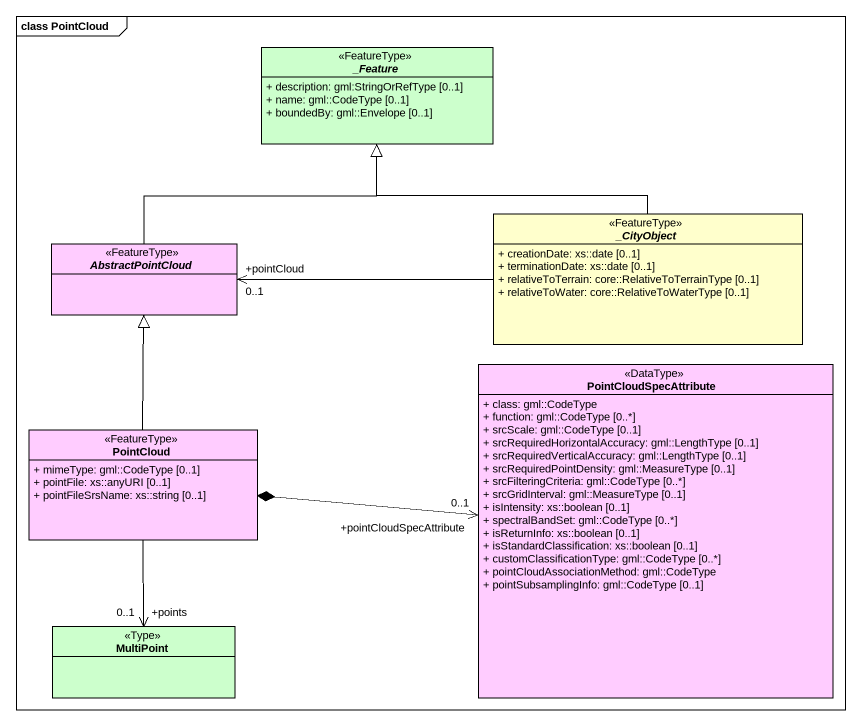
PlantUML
@startuml
mainframe class PointCloud
hide circle
hide empty members
skinparam classAttributeIconSize 0
abstract class "_Feature" as Feature <<FeatureType>> #CCFFCC {
  + description: gml:StringOrRefType [0..1]
  + name: gml::CodeType [0..1]
  + boundedBy: gml::Envelope [0..1]
}
abstract class AbstractPointCloud <<FeatureType>> #FFCCFF
abstract class "_CityObject" as CityObject <<FeatureType>> #FFFFCC {
  + creationDate: xs::date [0..1]
  + terminationDate: xs::date [0..1]
  + relativeToTerrain: core::RelativeToTerrainType [0..1]
  + relativeToWater: core::RelativeToWaterType [0..1]
}
class PointCloudSpecAttribute <<DataType>> #FFCCFF {
  + class: gml::CodeType
  + function: gml::CodeType [0..*]
  + srcScale: gml::CodeType [0..1]
  + srcRequiredHorizontalAccuracy: gml::LengthType [0..1]
  + srcRequiredVerticalAccuracy: gml::LengthType [0..1]
  + srcRequiredPointDensity: gml::MeasureType [0..1]
  + srcFilteringCriteria: gml::CodeType [0..*]
  + srcGridInterval: gml::MeasureType [0..1]
  + isIntensity: xs::boolean [0..1]
  + spectralBandSet: gml::CodeType [0..*]
  + isReturnInfo: xs::boolean [0..1]
  + isStandardClassification: xs::boolean [0..1]
  + customClassificationType: gml::CodeType [0..*]
  + pointCloudAssociationMethod: gml::CodeType
  + pointSubsamplingInfo: gml::CodeType [0..1]
}
class PointCloud <<FeatureType>> #FFCCFF {
  + mimeType: gml::CodeType [0..1]
  + pointFile: xs::anyURI [0..1]
  + pointFileSrsName: xs::string [0..1]
}
class MultiPoint <<Type>> #CCFFCC
AbstractPointCloud -up-|> Feature
AbstractPointCloud "+pointCloud\n0..1" <-right- CityObject
CityObject -up-|> Feature
PointCloudSpecAttribute "+pointCloudSpecAttribute\n0..1" <-left-* PointCloud
PointCloud -up-|> AbstractPointCloud
MultiPoint "+points\n0..1" <-up- PointCloud
@enduml
